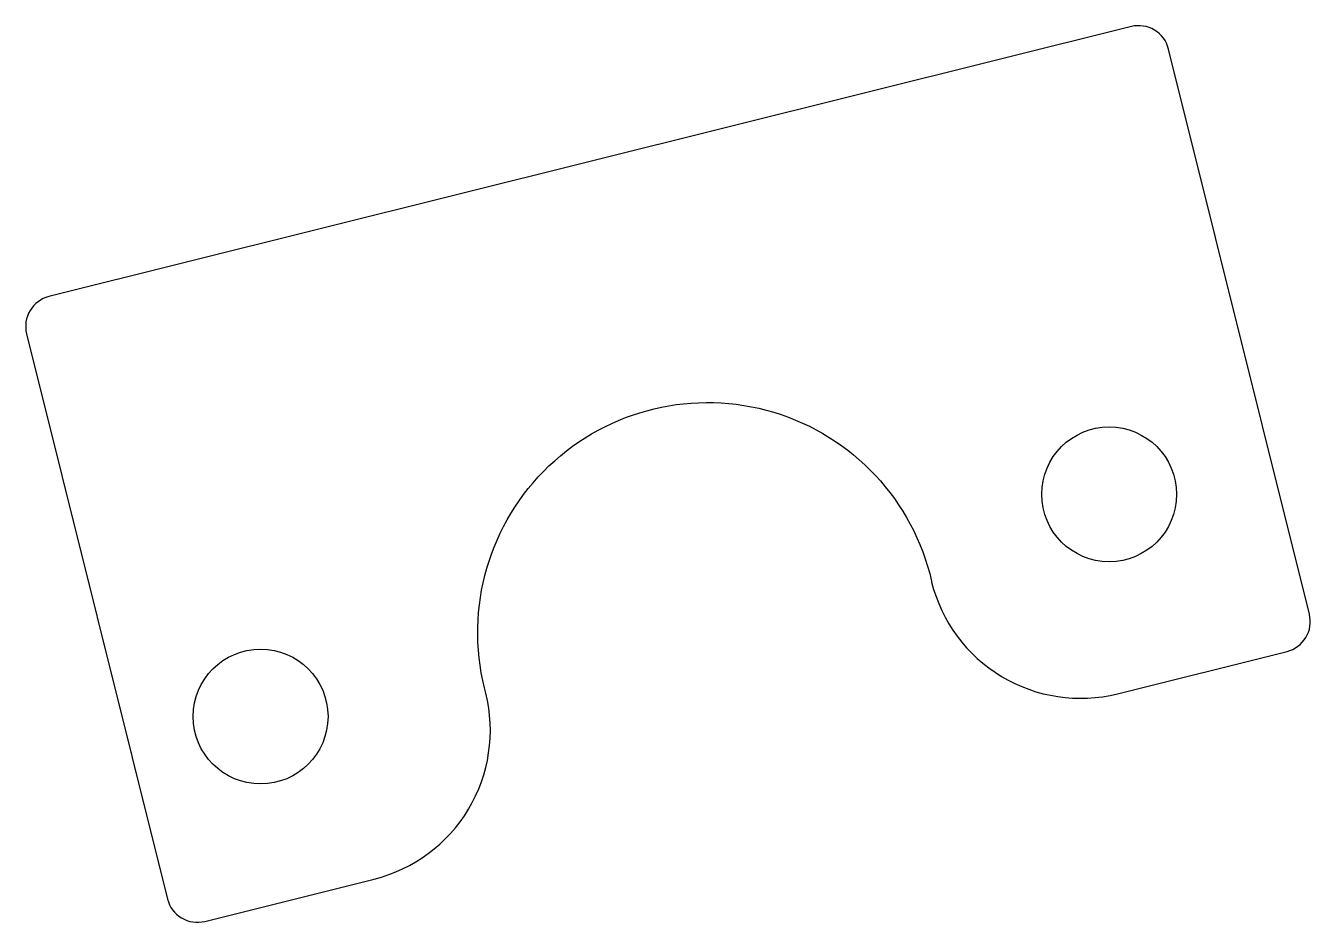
# Model space of a CAD drawing. Extents: x -2.22 to -1.17, y 0.48 to 1.21.
import ezdxf

# ---------------------------------------------------------------- set-up
doc = ezdxf.new("R2010")
doc.units = 0
doc.layers.get('0').update_dxf_attribs({"linetype": 'CONTINUOUS'})

msp = doc.modelspace()

# ---------------------------------------------------------------- linework, layer by layer
msp.add_lwpolyline([(-1.845, 0.6636), (-1.846, 0.6679, -1.009713), (-1.4814, 0.755), (-1.4813, 0.7543, 0.414214), (-1.3297, 0.6632), (-1.1914, 0.6977, 0.414214), (-1.1732, 0.728), (-1.2881, 1.1889, 0.414214), (-1.3184, 1.2072), (-2.2014, 0.987, 0.414214), (-2.2196, 0.9567), (-2.1046, 0.4958, 0.414214), (-2.0743, 0.4776), (-1.936, 0.5121, 0.414214)], format="xyb", close=True)
for centre in [(-1.3365, 0.8258), (-2.0287, 0.6446)]:
    msp.add_circle(centre, 0.055)

doc.saveas('drawing.dxf')
